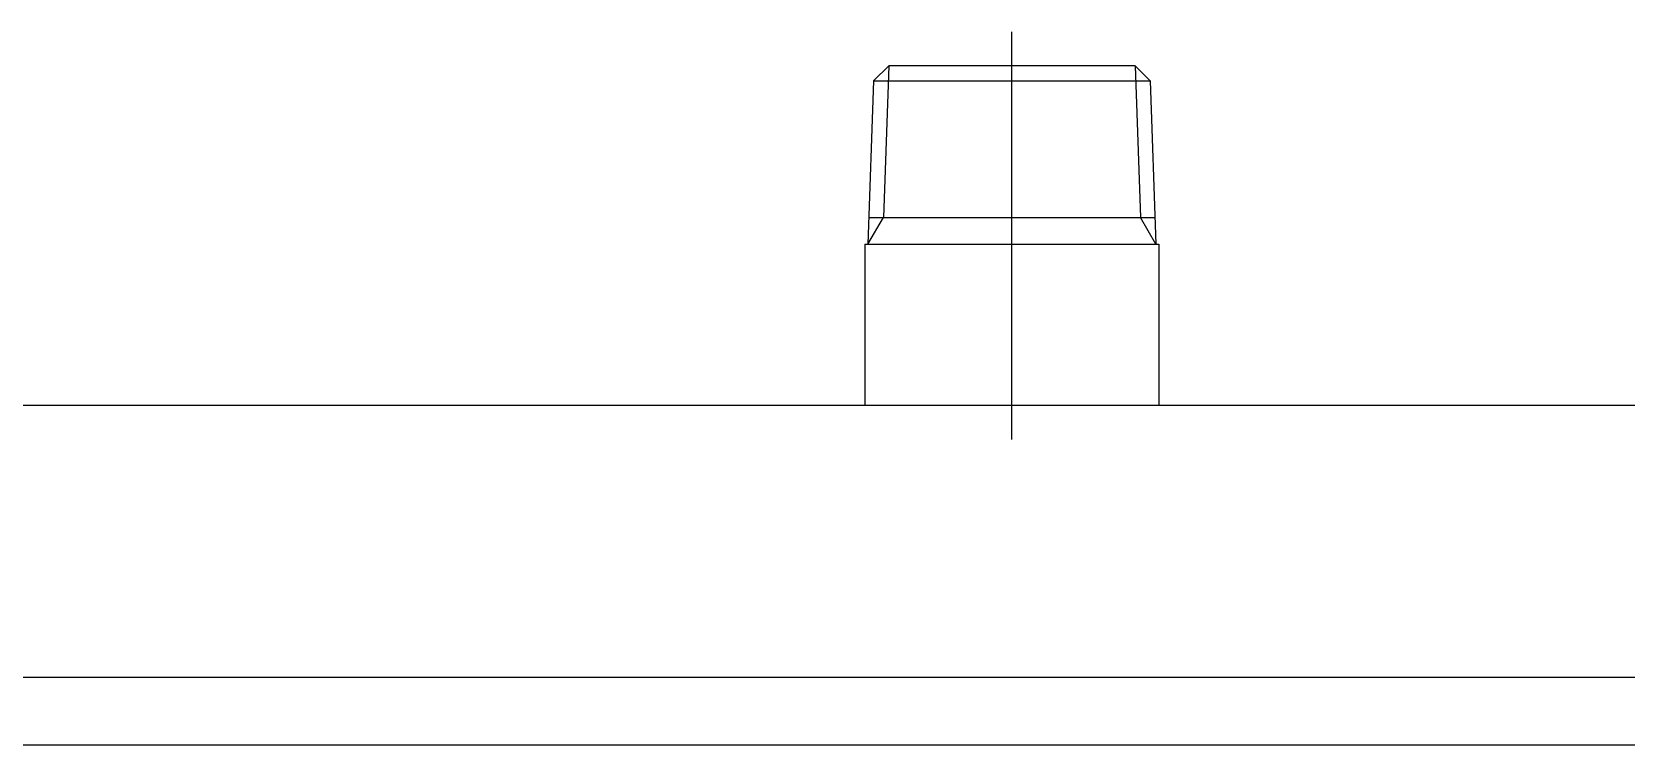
# Model space of a CAD drawing. Extents: x -197 to 717, y -801 to 189.
# Drawn here: x -97.7 to -3.8, y -272.8 to -230.8 of the extents above; entities that cross this region are included whole.
import ezdxf

# ---------------------------------------------------------------- set-up
doc = ezdxf.new("R2010")
doc.units = 0
doc.linetypes.add('CENTER', pattern=[50.8, 31.75, -6.35, 6.35, -6.35])
doc.layers.get('0').update_dxf_attribs({"linetype": 'CONTINUOUS'})
doc.layers.add('CENTER', color=1, linetype='CONTINUOUS')

msp = doc.modelspace()

# ---------------------------------------------------------------- linework, layer by layer
at = {"color": 7, "linetype": 'CONTINUOUS'}
for p, q in [((-48.14, -233.658), (-47.253, -232.771)), ((-32.747, -232.771), (-47.253, -232.771)), ((-31.86, -233.658), (-32.747, -232.771)), ((-48.14, -233.658), (-48.476, -243.274)), ((-48.14, -233.658), (-31.86, -233.658)), ((-31.86, -233.658), (-31.524, -243.274)), ((-48.421, -241.696), (-31.579, -241.696)), ((-48.65, -243.274), (-31.35, -243.274)), ((-48.65, -243.274), (-48.65, -252.771)), ((-31.35, -243.274), (-31.35, -252.771)), ((124.115, -252.771), (-124.115, -252.771)), ((-136.986, -268.771), (136.986, -268.771)), ((136.782, -272.771), (-136.782, -272.771))]:
    msp.add_line(p, q, dxfattribs=at)
at = {"color": 3, "linetype": 'CONTINUOUS'}
for p, q in [((-47.253, -232.771), (-47.565, -241.696)), ((-32.747, -232.771), (-32.435, -241.696)), ((-48.476, -243.274), (-47.565, -241.696)), ((-31.524, -243.274), (-32.435, -241.696))]:
    msp.add_line(p, q, dxfattribs=at)
at = {"layer": 'CENTER', "color": 1, "linetype": 'CENTER'}
msp.add_line((-40, -254.771), (-40, -230.771), dxfattribs=at)

doc.saveas('drawing.dxf')
